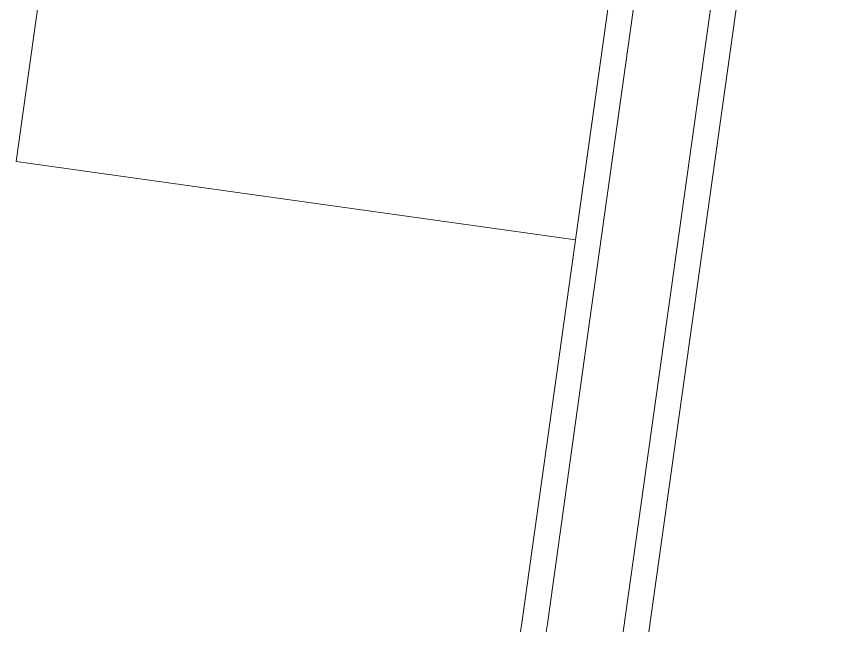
# Model space of a CAD drawing. Header units: metres. Extents: x 301573 to 309518, y 6281168 to 6284857.
# Drawn here: x 306299 to 307253, y 6281800 to 6282524 of the extents above; entities that cross this region are included whole.
import ezdxf

# ---------------------------------------------------------------- set-up
doc = ezdxf.new("R2010")
doc.units = ezdxf.units.M
doc.layers.add('Cadastre Developer_SP_NEW', color=70, linetype='Continuous', lineweight=15)
doc.layers.add('Cadastre Roads_SP_NEW', color=42, linetype='Continuous', lineweight=15)

msp = doc.modelspace()

# ---------------------------------------------------------------- linework, layer by layer
at = {"layer": 'Cadastre Developer_SP_NEW', "flags": 128}
msp.add_lwpolyline([(306298.916, 6282353.258), (306351.06, 6282726.028), (307009.252, 6282633.958), (306957.107, 6282261.187)], close=True, dxfattribs=at)
at = {"layer": 'Cadastre Roads_SP_NEW', "linetype": 'Continuous', "flags": 128}
for points in [[(307101.576, 6283293.96), (307050.772, 6282930.773), (306998.641, 6282558.101), (306946.524, 6282185.529), (306894.445, 6281813.254), (306892.579, 6281799.914)], [(307131.868, 6283293.96), (307080.482, 6282926.617), (307028.352, 6282553.945), (306976.235, 6282181.372), (306924.156, 6281809.097), (306922.872, 6281799.914)], [(307013.275, 6281799.914), (307222.706, 6283293.96)], [(307043.569, 6281799.914), (307252.999, 6283293.96)]]:
    msp.add_lwpolyline(points, dxfattribs=at)

doc.saveas('drawing.dxf')
